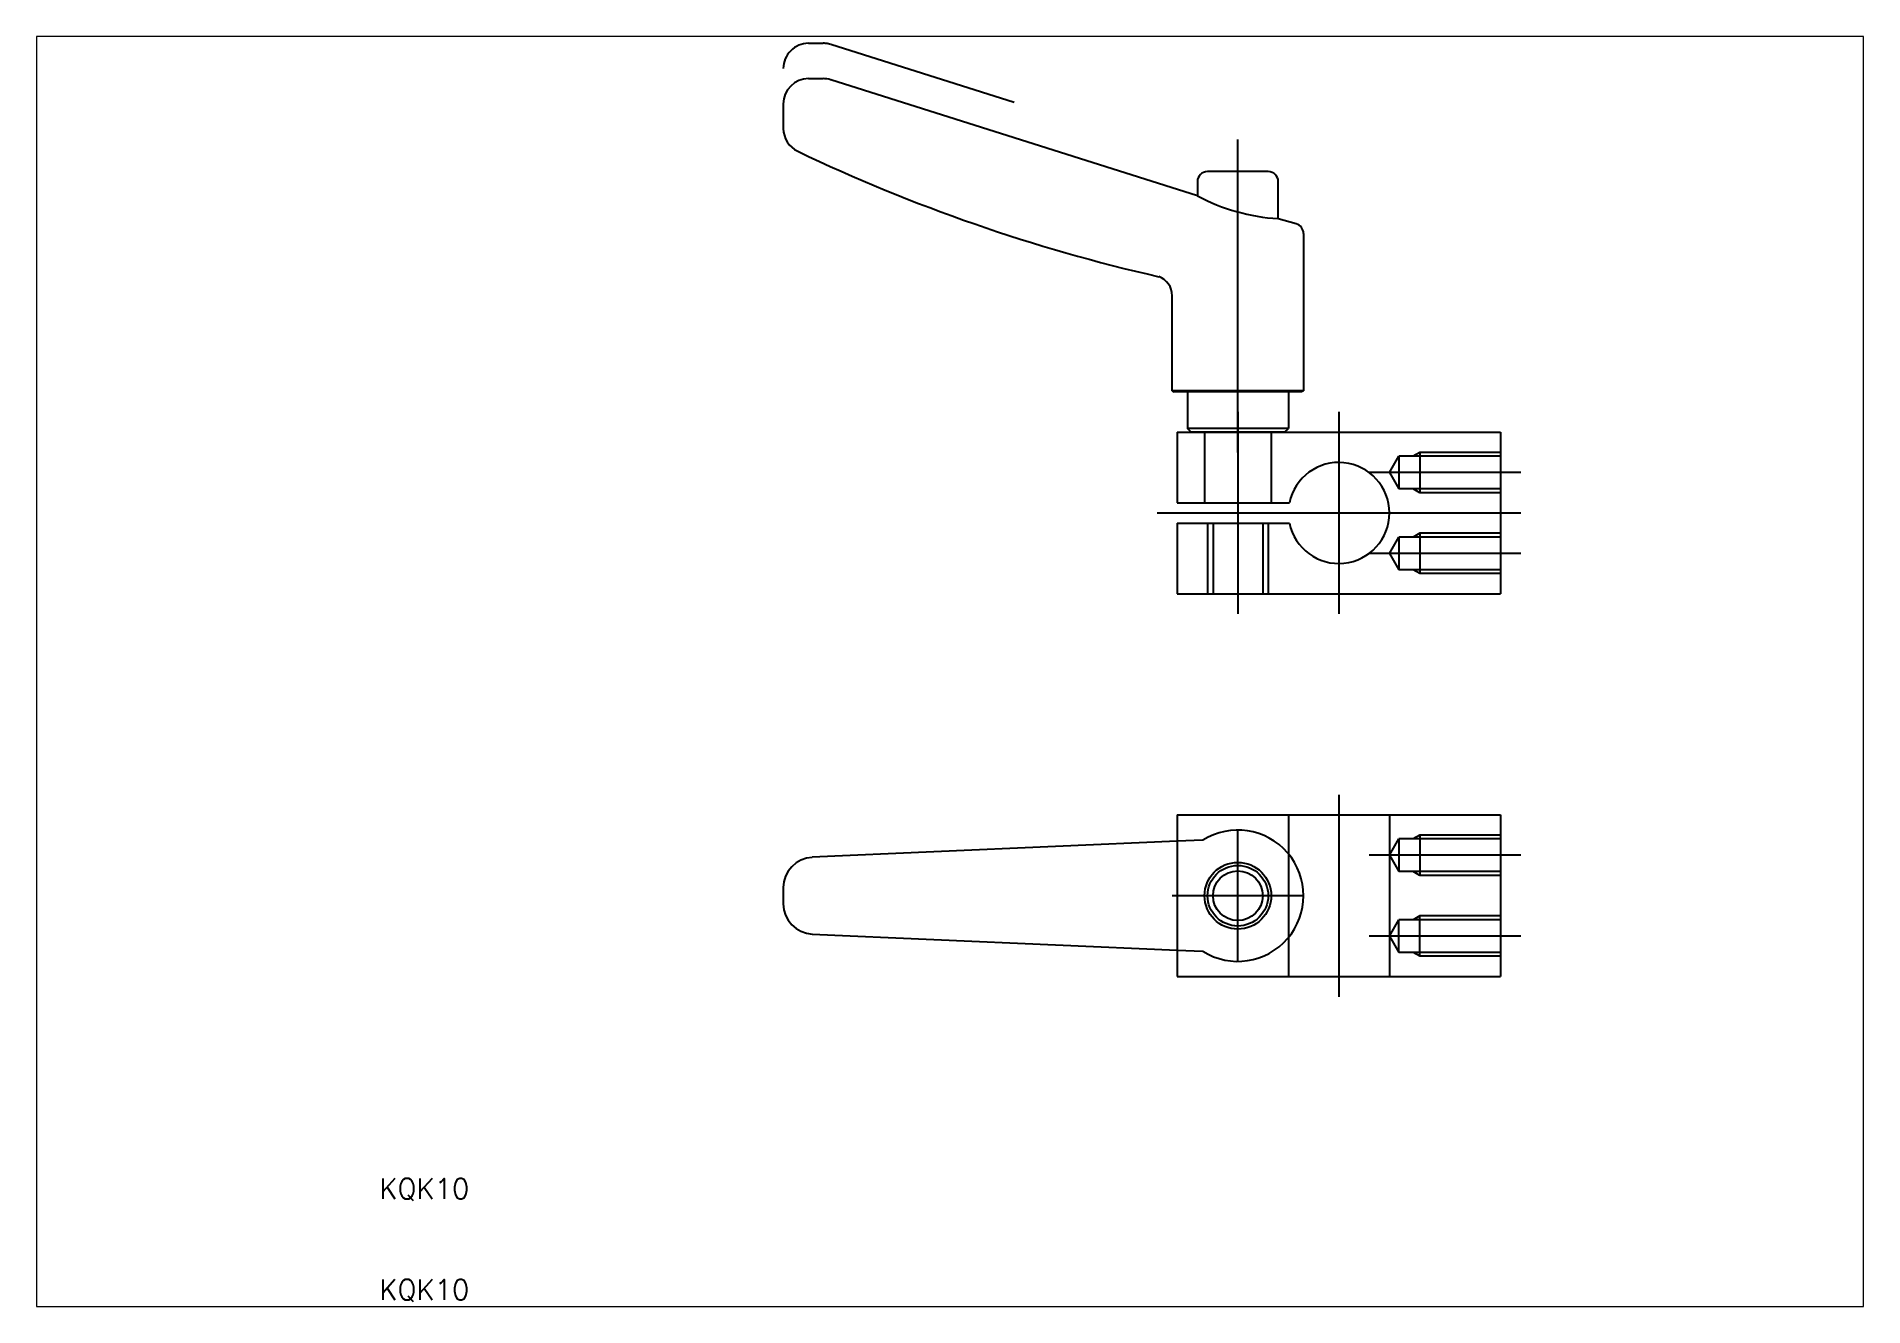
# Paper-space layout 'レイアウト1' of a CAD drawing. Extents: x 1.12 to 10.1, y 0.78 to 7.02.
# The model-space entities are those that its viewports show. They can reach past a viewport. Long polylines and large blocks are cut down to what shows.
import ezdxf

# ---------------------------------------------------------------- set-up
doc = ezdxf.new("R2010")
doc.units = 0
doc.header["$MEASUREMENT"] = 0
for name, pattern in [('CENTER', [2, 1.25, -0.25, 0.25, -0.25]), ('DASHED', [0.75, 0.5, -0.25]), ('PHANTOM', [2.5, 1.25, -0.25, 0.25, -0.25, 0.25, -0.25])]:
    doc.linetypes.add(name, pattern=pattern)
doc.layers.get('0').update_dxf_attribs({"linetype": 'CONTINUOUS'})
doc.layers.add('CENTER', color=1, linetype='CENTER')
doc.styles.get("Standard").update_dxf_attribs({"font": 'txt.shx'})

msp = doc.modelspace()

# ---------------------------------------------------------------- linework, layer by layer
at = {"color": 3, "linetype": 'PHANTOM'}
for p, q in [((52.5, 134.39), (53.93, 134.39)), ((72.84, 128.53), (54.69, 134.28))]:
    msp.add_line(p, q, dxfattribs=at)
at = {"color": 7, "linetype": 'Continuous'}
for p, q in [((52.5, 130.89), (53.93, 130.89)), ((91, 119.28), (54.69, 130.78)), ((50, 128.39), (50, 125.96)), ((98, 121.69), (92, 121.69)), ((91, 120.69), (91, 119.28)), ((99, 117.02), (99, 120.69)), ((100.77, 116.52), (99, 117.02)), ((101.5, 115.56), (101.5, 99.98)), ((88.5, 99.98), (88.5, 109.4)), ((101.5, 99.98), (88.5, 99.98)), ((88.5, 99.98), (88.7, 99.89)), ((101.3, 99.89), (88.7, 99.89)), ((90, 99.89), (90, 96.26)), ((100, 99.89), (100, 96.26)), ((101.5, 99.98), (101.3, 99.89)), ((89, 95.89), (89, 88.89)), ((89, 95.89), (121, 95.89)), ((100, 96.26), (90, 96.26)), ((90.37, 95.89), (90, 96.26)), ((99.63, 95.89), (90.37, 95.89)), ((99.63, 95.89), (100, 96.26)), ((121, 95.89), (121, 79.89)), ((89, 88.89), (100.1, 88.89)), ((89, 86.89), (89, 79.89)), ((89, 86.89), (100.1, 86.89)), ((89, 79.89), (121, 79.89)), ((89, 58), (121, 58)), ((89, 58), (89, 42)), ((121, 58), (121, 42)), ((89, 55.39), (52.87, 53.8)), ((50, 50.8), (50, 49.2)), ((52.87, 46.2), (89, 44.61)), ((89, 42), (121, 42))]:
    msp.add_line(p, q, dxfattribs=at)
at = {"color": 3, "linetype": 'DASHED'}
for p, q in [((91.7, 95.89), (91.7, 88.89)), ((98.3, 95.89), (98.3, 88.89)), ((110, 91.89), (110.94, 93.51)), ((121, 93.51), (110.94, 93.51)), ((110.94, 93.51), (110.94, 90.27)), ((113, 93.89), (112.34, 93.51)), ((121, 93.89), (113, 93.89)), ((113, 93.89), (113, 89.89)), ((110, 91.89), (110.94, 90.27)), ((121, 90.27), (110.94, 90.27)), ((113, 89.89), (112.34, 90.27)), ((121, 89.89), (113, 89.89)), ((92, 86.89), (92, 79.89)), ((92.54, 86.89), (92.54, 79.89)), ((97.46, 86.89), (97.46, 79.89)), ((98, 86.89), (98, 79.89)), ((110, 83.89), (110.94, 85.51)), ((121, 85.51), (110.94, 85.51)), ((110.94, 85.51), (110.94, 82.27)), ((113, 85.89), (112.34, 85.51)), ((121, 85.89), (113, 85.89)), ((113, 85.89), (113, 81.89)), ((110, 83.89), (110.94, 82.27)), ((121, 82.27), (110.94, 82.27)), ((113, 81.89), (112.34, 82.27)), ((121, 81.89), (113, 81.89)), ((100, 58), (100, 42)), ((110, 58), (110, 42)), ((91.54, 55.5), (89, 55.39)), ((110, 54), (110.94, 55.62)), ((121, 55.62), (110.94, 55.62)), ((110.94, 55.62), (110.94, 52.38)), ((113, 56), (112.34, 55.62)), ((121, 56), (113, 56)), ((113, 56), (113, 52)), ((110, 54), (110.94, 52.38)), ((121, 52.38), (110.94, 52.38)), ((113, 52), (112.34, 52.38)), ((121, 52), (113, 52)), ((110, 46), (110.94, 47.62)), ((121, 47.62), (110.94, 47.62)), ((110.94, 44.38), (110.94, 47.62)), ((113, 48), (112.34, 47.62)), ((121, 48), (113, 48)), ((113, 44), (113, 48)), ((110, 46), (110.94, 44.38)), ((89, 44.61), (91.54, 44.5)), ((121, 44.38), (110.94, 44.38)), ((113, 44), (112.34, 44.38)), ((121, 44), (113, 44))]:
    msp.add_line(p, q, dxfattribs=at)
at = {"color": 7, "linetype": 'Continuous'}
for radius in [3.3, 3, 2.46]:
    msp.add_circle((95, 50), radius, dxfattribs=at)
at = {"color": 3, "linetype": 'PHANTOM'}
for centre, start, end in [((52.5, 131.89), 90, 180), ((53.93, 131.89), 72.4256, 90)]:
    msp.add_arc(centre, 2.5, start, end, dxfattribs=at)
at = {"color": 7, "linetype": 'Continuous'}
for centre, radius, start, end in [((52.5, 128.39), 2.5, 90, 180), ((53.93, 128.39), 2.5, 72.4256, 90), ((52.5, 125.96), 2.5, 180, 244.5073), ((125.15, 278.32), 171.3, 244.5073, 257.1877), ((92, 120.69), 1, 90, 180), ((98, 120.69), 1, 0, 90), ((100.22, 136.71), 19.72, 242.1114, 266.4391), ((100.5, 115.56), 1, 0, 74.2753), ((86.5, 109.4), 2, 0, 70.621), ((105, 87.89), 5, 191.537, 168.463), ((53, 50.8), 3, 92.5248, 180), ((53, 49.2), 3, 180, 267.4752)]:
    msp.add_arc(centre, radius, start, end, dxfattribs=at)
at = {"color": 3, "linetype": 'DASHED'}
msp.add_arc((95, 50), 6.5, 237.8776, 122.1224, dxfattribs=at)
at = {"layer": 'CENTER', "color": 1, "linetype": 'CENTER'}
for p, q in [((95, 93.89), (95, 124.88)), ((95, 97.89), (95, 77.89)), ((105, 97.89), (105, 77.89)), ((123, 91.89), (108, 91.89)), ((87, 87.89), (123, 87.89)), ((123, 83.89), (108, 83.89)), ((105, 60), (105, 40)), ((95, 43.5), (95, 56.5)), ((123, 54), (108, 54)), ((101.5, 50), (88.5, 50)), ((123, 46), (108, 46))]:
    msp.add_line(p, q, dxfattribs=at)

# ---------------------------------------------------------------- texts
at = {"color": 7, "linetype": 'Continuous'}
for p in [(10, 20), (10, 10)]:
    msp.add_text('KQK10', height=2, dxfattribs=at).set_placement(p)

psp = doc.layouts.new('レイアウト1')

# ---------------------------------------------------------------- viewports
at = {"layer": '0', "color": 7, "linetype": 'Continuous'}
psp.add_viewport(center=(5.6137, 3.9021), size=(8.982, 6.243333), view_center_point=(66.5, 72.1966), view_height=125.723557, dxfattribs=at)

doc.saveas('drawing.dxf')
